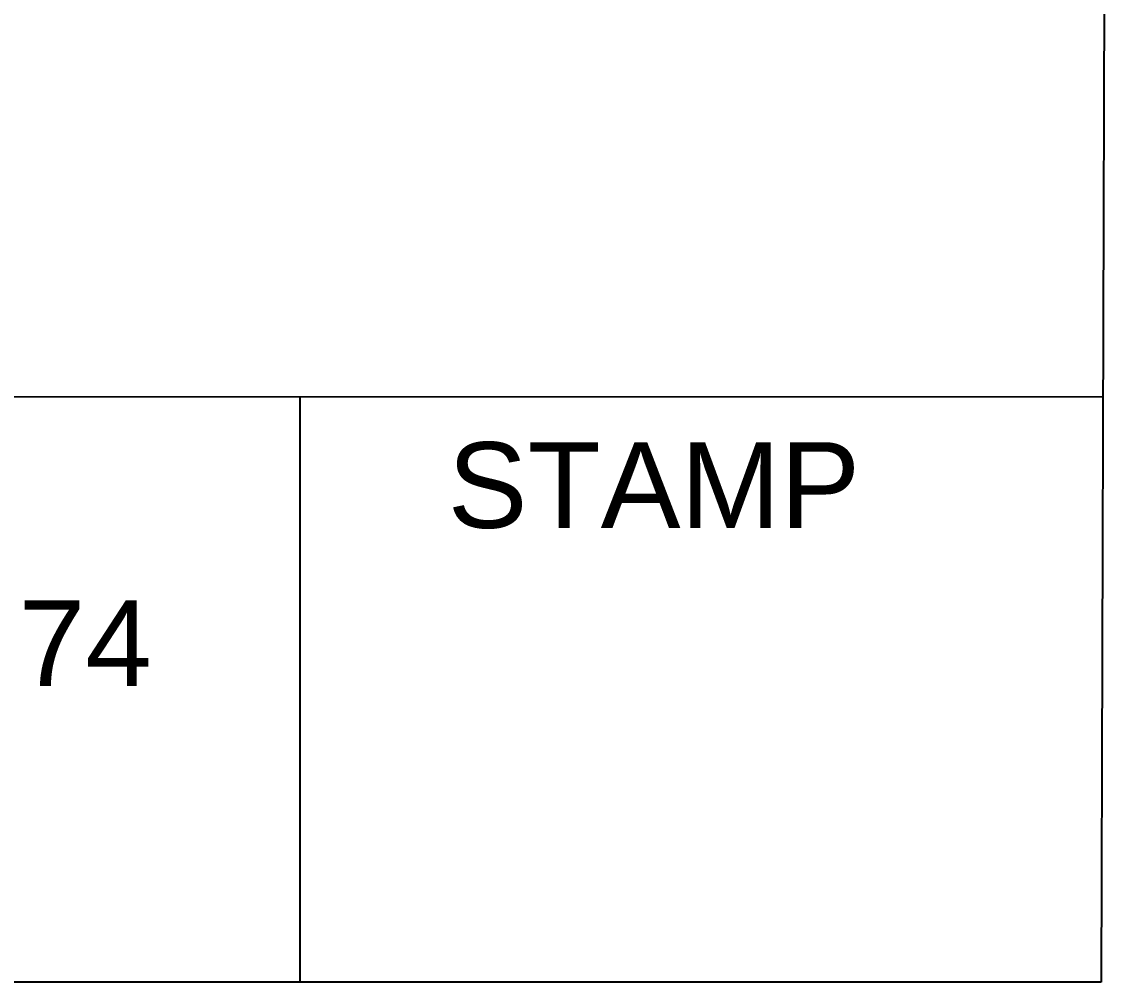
# Model space of a CAD drawing. Header units: millimetres. Extents: x 587797 to 2274247, y 1711 to 439204.
# Drawn here: x 1010292 to 1050015, y 194738 to 229735 of the extents above; entities that cross this region are included whole.
import ezdxf

# ---------------------------------------------------------------- set-up
doc = ezdxf.new("R2010")
doc.units = ezdxf.units.MM
doc.styles.get("Standard").update_dxf_attribs({"font": 'arial.ttf'})

msp = doc.modelspace()

# ---------------------------------------------------------------- linework, layer by layer
for p, q in [((1050015.178, 334727.085), (1049616.235, 194738.007)), ((1049677.02, 216067.414), (850824.352, 216041.801)), ((1020418.034, 216063.646), (1020418.034, 194738.007)), ((1049616.235, 194738.007), (850828.337, 194738.007))]:
    msp.add_line(p, q)

# ---------------------------------------------------------------- texts
for s, height, p in [('STAMP', 3123.7899, (1025804.278, 211292.248)), ('CLG: DBHCOA          ROLL: 74', 3123.78985, (954166.212, 205527.048))]:
    msp.add_text(s, height=height).set_placement(p)

doc.saveas('drawing.dxf')
